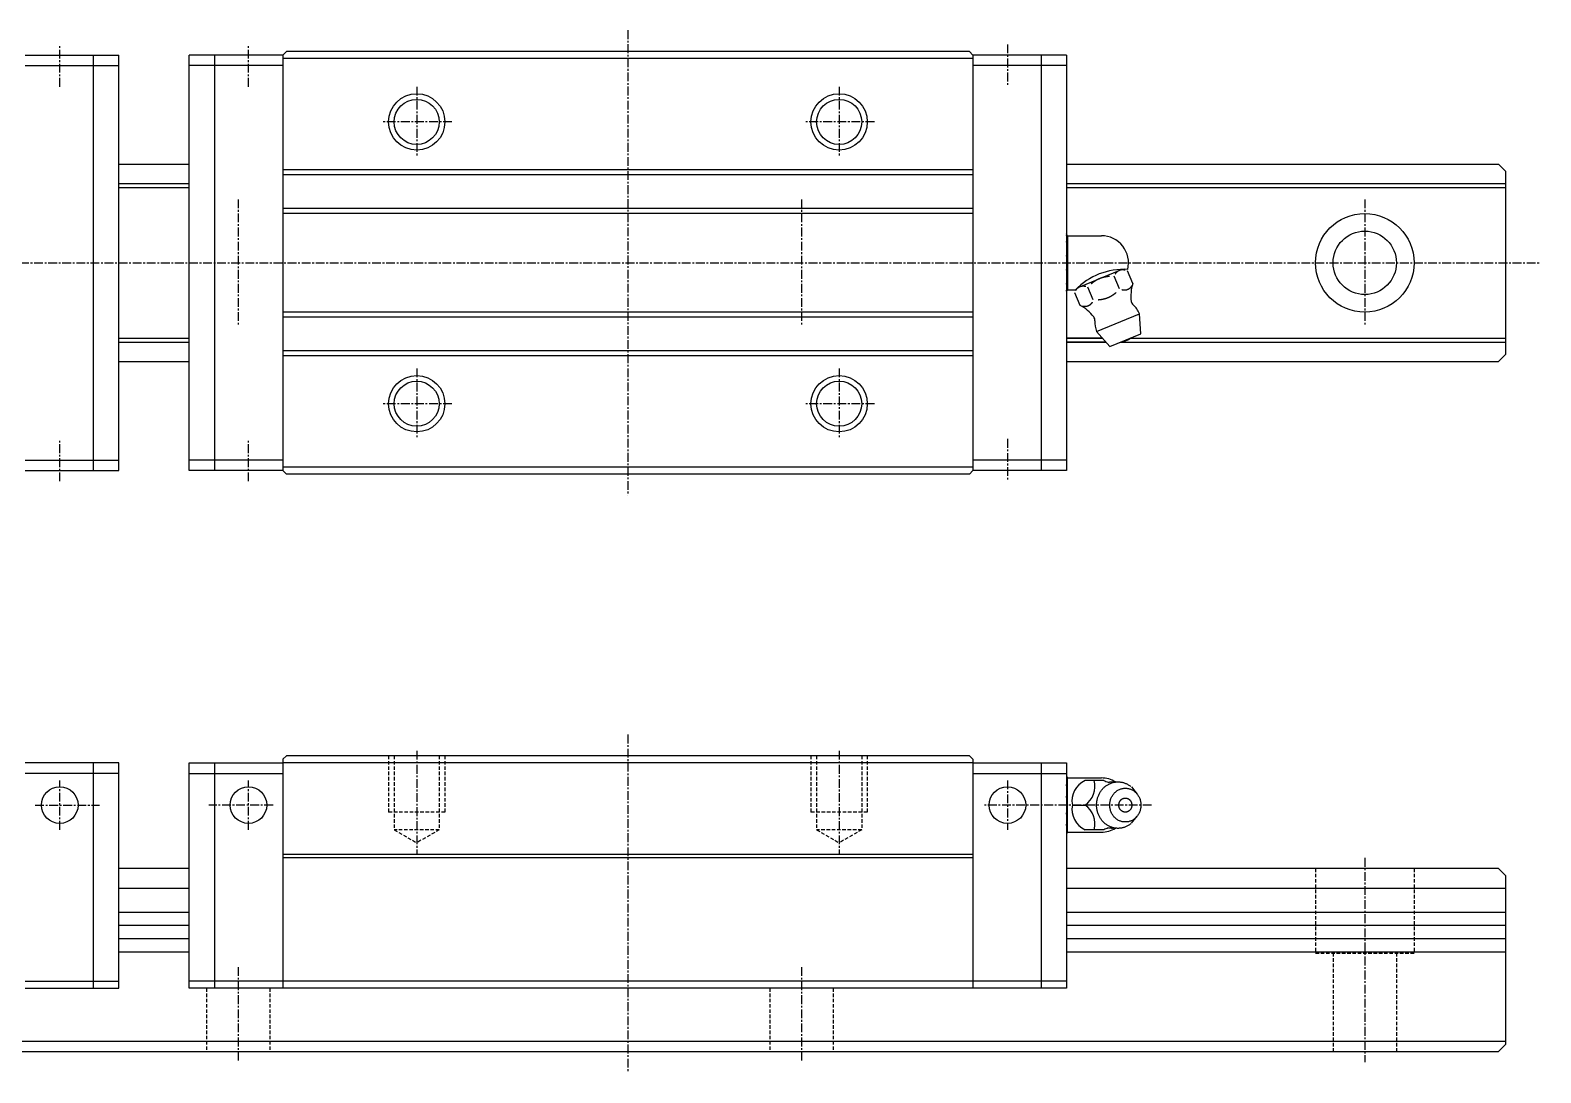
# Model space of a CAD drawing. Extents: x 10 to 487, y 10 to 195.
# Drawn here: x 272.4 to 487, y 47 to 195 of the extents above; entities that cross this region are included whole.
import ezdxf

# ---------------------------------------------------------------- set-up
doc = ezdxf.new("R2010")
doc.units = 0
doc.linetypes.add('CENTER', pattern=[2, 1.25, -0.25, 0.25, -0.25])
doc.linetypes.add('DASHED', pattern=[0.75, 0.5, -0.25])
doc.layers.get('0').update_dxf_attribs({"linetype": 'CONTINUOUS'})
doc.layers.add('CENTER', color=1, linetype='CENTER')

msp = doc.modelspace()

# ---------------------------------------------------------------- linework, layer by layer
at = {"color": 7, "linetype": 'CONTINUOUS'}
for p, q in [((271.74135, 191.48096), (281.44136, 191.48096)), ((281.44136, 191.48096), (285.04137, 191.48096)), ((281.44136, 132.48101), (281.44136, 191.48093)), ((285.04137, 132.48096), (285.04137, 191.48096)), ((295.04137, 132.48096), (295.04137, 191.48096)), ((298.64138, 191.48096), (295.04137, 191.48096)), ((308.34139, 191.48096), (298.64138, 191.48096)), ((298.64138, 132.48101), (298.64138, 191.48093)), ((308.84139, 191.98093), (308.34139, 191.48093)), ((308.34139, 191.48093), (308.34139, 132.48101)), ((406.34139, 190.98093), (308.34139, 190.98093)), ((405.84138, 191.98093), (308.84139, 191.98093)), ((406.34147, 191.48086), (405.84138, 191.98093)), ((416.0414, 191.48096), (406.34139, 191.48096)), ((406.34139, 191.48093), (406.34139, 132.4809)), ((419.64141, 191.48096), (416.0414, 191.48096)), ((416.0414, 191.48093), (416.0414, 132.48101)), ((419.64141, 191.48096), (419.64141, 132.48096)), ((271.74135, 189.98096), (281.44136, 189.98096)), ((281.44136, 189.98096), (285.04137, 189.98096)), ((298.64138, 189.98096), (295.04137, 189.98096)), ((308.34139, 189.98096), (298.64138, 189.98096)), ((416.0414, 189.98096), (406.34139, 189.98096)), ((419.64141, 189.98096), (416.0414, 189.98096)), ((285.04137, 175.98096), (295.04137, 175.98096)), ((419.64141, 175.98096), (480.99991, 175.98096)), ((481.99996, 174.98092), (480.99991, 175.98096)), ((406.34139, 175.18094), (308.34139, 175.18094)), ((406.34139, 174.48095), (308.34139, 174.48095)), ((482, 174.98096), (482, 148.98096)), ((285.04137, 173.24221), (295.04137, 173.24221)), ((285.04137, 172.69221), (295.04137, 172.69221)), ((419.64141, 173.24221), (482, 173.24221)), ((419.64141, 172.69221), (482, 172.69221)), ((406.34139, 169.68094), (308.34139, 169.68094)), ((406.34139, 168.98095), (308.34139, 168.98095)), ((419.79817, 165.83096), (419.64141, 166.10247)), ((419.79817, 165.83096), (419.79817, 158.13095)), ((419.79819, 165.83096), (424.5893, 165.83096)), ((421.27099, 158.49997), (427.4375, 161.05422)), ((427.17107, 158.26826), (426.42718, 160.06416)), ((429.04192, 159.0432), (428.29804, 160.83909)), ((419.64141, 157.85944), (419.79817, 158.13095)), ((419.79819, 158.13096), (420.89443, 158.13096)), ((421.5585, 155.94346), (420.81462, 157.73935)), ((423.42936, 156.7184), (422.68548, 158.51429)), ((406.34139, 154.98098), (308.34139, 154.98098)), ((423.9077, 152.23186), (430.0053, 154.75757)), ((430.20705, 151.91868), (430.00529, 154.75757)), ((406.34139, 154.28097), (308.34139, 154.28097)), ((285.04137, 151.26972), (295.04137, 151.26972)), ((285.04137, 150.71972), (295.04137, 150.71972)), ((424.74216, 151.26972), (419.64141, 151.26972)), ((419.64141, 151.26972), (424.74215, 151.26972)), ((425.21917, 150.71972), (419.64141, 150.71972)), ((419.64141, 150.71972), (425.21916, 150.71972)), ((423.90769, 152.23186), (425.77243, 150.0818)), ((425.77243, 150.0818), (430.20705, 151.91868)), ((427.3125, 150.71972), (482, 150.71972)), ((428.64032, 151.26972), (482, 151.26972)), ((406.34139, 149.48098), (308.34139, 149.48098)), ((406.34139, 148.78097), (308.34139, 148.78097)), ((481.99992, 148.98093), (480.99994, 147.98096)), ((285.04137, 147.98096), (295.04137, 147.98096)), ((419.64141, 147.98096), (480.99994, 147.98096)), ((271.74135, 133.98096), (281.44136, 133.98096)), ((281.44136, 133.98096), (285.04137, 133.98096)), ((298.64138, 133.98096), (295.04137, 133.98096)), ((308.34139, 133.98096), (298.64138, 133.98096)), ((416.0414, 133.98096), (406.34139, 133.98096)), ((419.64141, 133.98096), (416.0414, 133.98096)), ((271.74135, 132.48096), (281.44136, 132.48096)), ((281.44136, 132.48096), (285.04137, 132.48096)), ((298.64138, 132.48096), (295.04137, 132.48096)), ((308.34139, 132.48096), (298.64138, 132.48096)), ((406.34139, 132.98099), (308.34139, 132.98099)), ((308.34147, 132.48099), (308.84147, 131.98101)), ((405.8415, 131.98101), (308.84147, 131.98101)), ((406.34139, 132.4809), (405.8415, 131.98101)), ((416.0414, 132.48096), (406.34139, 132.48096)), ((419.64141, 132.48096), (416.0414, 132.48096)), ((281.44136, 91), (271.74135, 91)), ((281.44136, 59), (281.44136, 91)), ((285.04137, 91), (281.44136, 91)), ((285.04137, 59), (285.04137, 91)), ((295.04137, 59), (295.04137, 91)), ((295.04137, 91), (298.64138, 91)), ((298.64138, 59), (298.64138, 91)), ((298.64138, 91), (308.34139, 91)), ((308.34139, 91.5), (308.34139, 59)), ((406.34139, 91), (308.34139, 91)), ((308.84149, 92), (308.34148, 91.49998)), ((405.84139, 92), (308.84147, 92)), ((405.84152, 91.99997), (406.34152, 91.49996)), ((406.34139, 91.49997), (406.34139, 59)), ((406.34139, 91), (416.0414, 91)), ((416.0414, 91), (416.0414, 59)), ((416.0414, 91), (419.64141, 91)), ((419.64141, 91), (419.64141, 59)), ((281.44136, 89.5), (271.74135, 89.5)), ((285.04137, 89.5), (281.44136, 89.5)), ((295.04137, 89.5), (298.64138, 89.5)), ((298.64138, 89.5), (308.34139, 89.5)), ((406.34139, 89.5), (416.0414, 89.5)), ((416.0414, 89.5), (419.64141, 89.5)), ((419.64141, 89), (419.71158, 89)), ((419.79819, 88.84999), (419.71158, 88.99999)), ((419.79819, 81.15), (419.79819, 88.84999)), ((419.79819, 88.84998), (424.5935, 88.84998)), ((424.94249, 88.5074), (422.25804, 88.5074)), ((428.85974, 87.57801), (429.66538, 86.57178)), ((420.47003, 85), (422.26588, 85)), ((428.85974, 82.42198), (429.66538, 83.42822)), ((419.64141, 81), (419.71158, 81)), ((419.71158, 81), (419.79819, 81.15)), ((419.79819, 81.14998), (424.5893, 81.14998)), ((424.94249, 81.4926), (422.25804, 81.4926)), ((406.34139, 78), (308.34139, 78)), ((406.34139, 77.5), (308.34139, 77.5)), ((295.04137, 76), (285.04137, 76)), ((480.99996, 76), (419.64141, 76)), ((481.99995, 75.00003), (480.99996, 76)), ((285.04137, 73.18714), (295.04137, 73.18714)), ((419.64141, 73.18714), (482, 73.18714)), ((482, 75), (482, 51)), ((285.04137, 69.81284), (295.04137, 69.81284)), ((419.64141, 69.81284), (482, 69.81284)), ((285.04137, 67.95), (295.04137, 67.95)), ((419.64141, 67.95), (482, 67.95)), ((285.04137, 66.04999), (295.04137, 66.04999)), ((419.64141, 66.04999), (482, 66.04999)), ((285.04137, 64.18715), (295.04137, 64.18715)), ((419.64141, 64.18715), (482, 64.18715)), ((271.74135, 60), (281.44136, 60)), ((271.74135, 59), (281.44136, 59)), ((281.44136, 60), (285.04137, 60)), ((281.44136, 59), (285.04137, 59)), ((298.64138, 60), (295.04137, 60)), ((298.64138, 59), (295.04137, 59)), ((308.34139, 60), (298.64138, 60)), ((308.34139, 59), (298.64138, 59)), ((406.34139, 60), (308.34139, 60)), ((406.34139, 59), (308.34139, 59)), ((416.0414, 60), (406.34139, 60)), ((416.0414, 59), (406.34139, 59)), ((419.64141, 60), (416.0414, 60)), ((419.64141, 59), (416.0414, 59)), ((122, 51.50002), (482, 51.50002)), ((123, 50), (480.99993, 50)), ((481.99997, 51.00004), (480.99993, 50))]:
    msp.add_line(p, q, dxfattribs=at)
at = {"color": 3, "linetype": 'DASHED'}
for p, q in [((323.34139, 92), (323.34139, 84)), ((324.14139, 92), (324.14139, 81.5)), ((330.5414, 92), (330.5414, 81.5)), ((331.34139, 92), (331.34139, 84)), ((383.34139, 92), (383.34139, 84)), ((384.14138, 92), (384.14138, 81.5)), ((390.54139, 92), (390.54139, 81.5)), ((391.34139, 92), (391.34139, 84)), ((331.34139, 84), (323.34139, 84)), ((391.34139, 84), (383.34139, 84)), ((330.5414, 81.5), (324.14139, 81.5)), ((324.14159, 81.50006), (327.34158, 79.65254)), ((330.54165, 81.49995), (327.34164, 79.65243)), ((390.54139, 81.5), (384.14138, 81.5)), ((384.14155, 81.5), (387.34156, 79.65248)), ((390.54154, 81.50004), (387.34155, 79.65251)), ((455, 76), (455, 64)), ((469, 76), (469, 64)), ((455, 64), (469, 64)), ((457.5, 64), (457.5, 50)), ((466.5, 64), (466.5, 50)), ((297.5, 59), (297.5, 50)), ((306.5, 59), (306.5, 50)), ((377.5, 59), (377.5, 50)), ((386.5, 59), (386.5, 50))]:
    msp.add_line(p, q, dxfattribs=at)
at = {"color": 7, "linetype": 'CONTINUOUS'}
for points in [[(426.56574, 160.387, 0), (426.57174, 160.399, 0), (426.57874, 160.411, 0), (426.58574, 160.423, 0), (426.59374, 160.435, 0), (426.60074, 160.447, 0), (426.60774, 160.458, 0), (426.61474, 160.47, 0), (426.62274, 160.481, 0), (426.62974, 160.493, 0), (426.63774, 160.504, 0), (426.64574, 160.515, 0), (426.65274, 160.526, 0), (426.66074, 160.537, 0), (426.66874, 160.548, 0), (426.67674, 160.558, 0), (426.68474, 160.569, 0), (426.69374, 160.579, 0), (426.70174, 160.59, 0), (426.70974, 160.6, 0), (426.71874, 160.61, 0), (426.72674, 160.62, 0), (426.73574, 160.63, 0), (426.74374, 160.64, 0), (426.75274, 160.65, 0), (426.76174, 160.659, 0), (426.77074, 160.669, 0), (426.77974, 160.678, 0), (426.78874, 160.687, 0), (426.79774, 160.696, 0), (426.80674, 160.706, 0), (426.81674, 160.714, 0), (426.82574, 160.723, 0), (426.83474, 160.732, 0), (426.84474, 160.74, 0), (426.85374, 160.749, 0), (426.86374, 160.757, 0), (426.87374, 160.765, 0), (426.88374, 160.773, 0), (426.89274, 160.781, 0), (426.90274, 160.789, 0), (426.91274, 160.797, 0), (426.92274, 160.804, 0), (426.93374, 160.812, 0), (426.94374, 160.819, 0), (426.95374, 160.826, 0), (426.96374, 160.833, 0), (426.97474, 160.84, 0), (426.98474, 160.847, 0), (426.99574, 160.854, 0), (427.00574, 160.861, 0), (427.01674, 160.867, 0), (427.02774, 160.873, 0), (427.03774, 160.88, 0), (427.04874, 160.886, 0), (427.05974, 160.892, 0), (427.07074, 160.897, 0), (427.08174, 160.903, 0), (427.09274, 160.909, 0), (427.10374, 160.914, 0), (427.11474, 160.92, 0), (427.12674, 160.925, 0), (427.13774, 160.93, 0), (427.14874, 160.935, 0), (427.16074, 160.939, 0), (427.17174, 160.944, 0), (427.18374, 160.949, 0), (427.19474, 160.953, 0), (427.20674, 160.957, 0), (427.21874, 160.962, 0), (427.22974, 160.966, 0), (427.24174, 160.969, 0), (427.25374, 160.973, 0), (427.26574, 160.977, 0), (427.27774, 160.98, 0), (427.28974, 160.984, 0), (427.30174, 160.987, 0), (427.31374, 160.99, 0), (427.32574, 160.993, 0), (427.33774, 160.996, 0), (427.34974, 160.998, 0), (427.36174, 161.001, 0), (427.37474, 161.003, 0), (427.38674, 161.006, 0), (427.39874, 161.008, 0), (427.41174, 161.01, 0), (427.42374, 161.012, 0), (427.43674, 161.014, 0), (427.44874, 161.015, 0), (427.46174, 161.017, 0), (427.47374, 161.018, 0), (427.48674, 161.019, 0), (427.49974, 161.02, 0), (427.51174, 161.021, 0), (427.52474, 161.022, 0), (427.53774, 161.023, 0), (427.55074, 161.023, 0), (427.56274, 161.024, 0), (427.57574, 161.024, 0), (427.58874, 161.024, 0), (427.60174, 161.024, 0), (427.61474, 161.024, 0), (427.62774, 161.024, 0), (427.64074, 161.023, 0), (427.65374, 161.023, 0), (427.66674, 161.022, 0), (427.67974, 161.021, 0), (427.69274, 161.02, 0), (427.70574, 161.019, 0), (427.71874, 161.018, 0), (427.73274, 161.017, 0), (427.74574, 161.015, 0), (427.75874, 161.014, 0), (427.77174, 161.012, 0), (427.78474, 161.01, 0), (427.79874, 161.008, 0), (427.81174, 161.006, 0), (427.82474, 161.004, 0), (427.83874, 161.001, 0), (427.85174, 160.999, 0), (427.86474, 160.996, 0), (427.87874, 160.993, 0), (427.89174, 160.99, 0), (427.90474, 160.987, 0), (427.91874, 160.984, 0), (427.93174, 160.981, 0), (427.94474, 160.977, 0), (427.95874, 160.973, 0), (427.97174, 160.97, 0)], [(423.15974, 159.015, 0), (423.17674, 159.031, 0), (423.19374, 159.046, 0), (423.21074, 159.061, 0), (423.22774, 159.076, 0), (423.24474, 159.091, 0), (423.26174, 159.105, 0), (423.27974, 159.12, 0), (423.29674, 159.134, 0), (423.31374, 159.149, 0), (423.33174, 159.163, 0), (423.34874, 159.177, 0), (423.36674, 159.191, 0), (423.38374, 159.205, 0), (423.40174, 159.219, 0), (423.41974, 159.233, 0), (423.43674, 159.247, 0), (423.45474, 159.26, 0), (423.47274, 159.274, 0), (423.49074, 159.287, 0), (423.50874, 159.3, 0), (423.52674, 159.314, 0), (423.54474, 159.327, 0), (423.56274, 159.34, 0), (423.58174, 159.352, 0), (423.59974, 159.365, 0), (423.61774, 159.378, 0), (423.63674, 159.39, 0), (423.65474, 159.403, 0), (423.67374, 159.415, 0), (423.69174, 159.427, 0), (423.71074, 159.439, 0), (423.72874, 159.451, 0), (423.74774, 159.463, 0), (423.76674, 159.475, 0), (423.78574, 159.487, 0), (423.80474, 159.498, 0), (423.82374, 159.509, 0), (423.84274, 159.521, 0), (423.86174, 159.532, 0), (423.88074, 159.543, 0), (423.89974, 159.554, 0), (423.91874, 159.565, 0), (423.93774, 159.576, 0), (423.95774, 159.587, 0), (423.97674, 159.597, 0), (423.99574, 159.608, 0), (424.01574, 159.618, 0), (424.03474, 159.628, 0), (424.05474, 159.638, 0), (424.07474, 159.648, 0), (424.09374, 159.658, 0), (424.11374, 159.668, 0), (424.13374, 159.678, 0), (424.15374, 159.687, 0), (424.17374, 159.697, 0), (424.19274, 159.706, 0), (424.21274, 159.715, 0), (424.23274, 159.725, 0), (424.25274, 159.734, 0), (424.27374, 159.743, 0), (424.29374, 159.751, 0), (424.31374, 159.76, 0), (424.33374, 159.769, 0), (424.35474, 159.777, 0), (424.37474, 159.785, 0), (424.39474, 159.794, 0), (424.41574, 159.802, 0), (424.43574, 159.81, 0), (424.45674, 159.818, 0), (424.47674, 159.826, 0), (424.49774, 159.833, 0), (424.51874, 159.841, 0), (424.53874, 159.848, 0), (424.55974, 159.856, 0), (424.58074, 159.863, 0), (424.60174, 159.87, 0), (424.62174, 159.877, 0), (424.64274, 159.884, 0), (424.66374, 159.891, 0), (424.68474, 159.897, 0), (424.70574, 159.904, 0), (424.72774, 159.91, 0), (424.74874, 159.917, 0), (424.76974, 159.923, 0), (424.79074, 159.929, 0), (424.81174, 159.935, 0), (424.83374, 159.941, 0), (424.85474, 159.947, 0), (424.87574, 159.952, 0), (424.89774, 159.958, 0), (424.91874, 159.963, 0), (424.94074, 159.969, 0), (424.96174, 159.974, 0), (424.98374, 159.979, 0), (425.00474, 159.984, 0), (425.02674, 159.989, 0), (425.04874, 159.993, 0), (425.06974, 159.998, 0), (425.09174, 160.003, 0), (425.11374, 160.007, 0), (425.13574, 160.011, 0), (425.15774, 160.015, 0), (425.17874, 160.019, 0), (425.20074, 160.023, 0), (425.22274, 160.027, 0), (425.24474, 160.031, 0), (425.26674, 160.034, 0), (425.28874, 160.038, 0), (425.31174, 160.041, 0), (425.33374, 160.045, 0), (425.35574, 160.048, 0), (425.37774, 160.051, 0), (425.39974, 160.054, 0), (425.42274, 160.056, 0), (425.44474, 160.059, 0), (425.46674, 160.062, 0), (425.48974, 160.064, 0), (425.51174, 160.066, 0), (425.53374, 160.068, 0), (425.55674, 160.071, 0), (425.57874, 160.073, 0), (425.60174, 160.074, 0), (425.62374, 160.076, 0), (425.64674, 160.078, 0), (425.66974, 160.079, 0), (425.69174, 160.081, 0), (425.71474, 160.082, 0), (425.73774, 160.083, 0)], [(420.95274, 158.062, 0), (420.95974, 158.074, 0), (420.96674, 158.086, 0), (420.97374, 158.098, 0), (420.98074, 158.11, 0), (420.98774, 158.122, 0), (420.99474, 158.134, 0), (421.00274, 158.145, 0), (421.00974, 158.157, 0), (421.01774, 158.168, 0), (421.02474, 158.179, 0), (421.03274, 158.19, 0), (421.04074, 158.201, 0), (421.04874, 158.212, 0), (421.05674, 158.223, 0), (421.06474, 158.234, 0), (421.07274, 158.244, 0), (421.08074, 158.255, 0), (421.08874, 158.265, 0), (421.09774, 158.275, 0), (421.10574, 158.285, 0), (421.11474, 158.295, 0), (421.12274, 158.305, 0), (421.13174, 158.315, 0), (421.14074, 158.325, 0), (421.14874, 158.334, 0), (421.15774, 158.344, 0), (421.16674, 158.353, 0), (421.17574, 158.363, 0), (421.18574, 158.372, 0), (421.19474, 158.381, 0), (421.20374, 158.39, 0), (421.21274, 158.398, 0), (421.22274, 158.407, 0), (421.23174, 158.416, 0), (421.24174, 158.424, 0), (421.25174, 158.432, 0), (421.26074, 158.44, 0), (421.27074, 158.449, 0), (421.28074, 158.456, 0), (421.29074, 158.464, 0), (421.30074, 158.472, 0), (421.31074, 158.48, 0), (421.32074, 158.487, 0), (421.33074, 158.494, 0), (421.34074, 158.502, 0), (421.35174, 158.509, 0), (421.36174, 158.516, 0), (421.37274, 158.522, 0), (421.38274, 158.529, 0), (421.39374, 158.536, 0), (421.40374, 158.542, 0), (421.41474, 158.549, 0), (421.42574, 158.555, 0), (421.43674, 158.561, 0), (421.44774, 158.567, 0), (421.45874, 158.573, 0), (421.46974, 158.578, 0), (421.48074, 158.584, 0), (421.49174, 158.589, 0), (421.50274, 158.595, 0), (421.51374, 158.6, 0), (421.52474, 158.605, 0), (421.53674, 158.61, 0), (421.54774, 158.615, 0), (421.55974, 158.619, 0), (421.57074, 158.624, 0), (421.58274, 158.628, 0), (421.59374, 158.633, 0), (421.60574, 158.637, 0), (421.61774, 158.641, 0), (421.62974, 158.645, 0), (421.64074, 158.648, 0), (421.65274, 158.652, 0), (421.66474, 158.656, 0), (421.67674, 158.659, 0), (421.68874, 158.662, 0), (421.70074, 158.665, 0), (421.71274, 158.668, 0), (421.72474, 158.671, 0), (421.73774, 158.674, 0), (421.74974, 158.676, 0), (421.76174, 158.679, 0), (421.77374, 158.681, 0), (421.78674, 158.683, 0), (421.79874, 158.685, 0), (421.81174, 158.687, 0), (421.82374, 158.689, 0), (421.83674, 158.69, 0), (421.84874, 158.692, 0), (421.86174, 158.693, 0), (421.87374, 158.694, 0), (421.88674, 158.696, 0), (421.89974, 158.696, 0), (421.91174, 158.697, 0), (421.92474, 158.698, 0), (421.93774, 158.698, 0), (421.95074, 158.699, 0), (421.96374, 158.699, 0), (421.97674, 158.699, 0), (421.98874, 158.699, 0), (422.00174, 158.699, 0), (422.01474, 158.699, 0), (422.02774, 158.699, 0), (422.04074, 158.698, 0), (422.05374, 158.697, 0), (422.06674, 158.697, 0), (422.08074, 158.696, 0), (422.09374, 158.695, 0), (422.10674, 158.693, 0), (422.11974, 158.692, 0), (422.13274, 158.69, 0), (422.14574, 158.689, 0), (422.15974, 158.687, 0), (422.17274, 158.685, 0), (422.18574, 158.683, 0), (422.19874, 158.681, 0), (422.21274, 158.679, 0), (422.22574, 158.676, 0), (422.23874, 158.674, 0), (422.25274, 158.671, 0), (422.26574, 158.668, 0), (422.27874, 158.665, 0), (422.29274, 158.662, 0), (422.30574, 158.659, 0), (422.31874, 158.656, 0), (422.33274, 158.652, 0), (422.34574, 158.649, 0), (422.35974, 158.645, 0)], [(426.69674, 157.767, 0), (426.67974, 157.752, 0), (426.66274, 157.737, 0), (426.64574, 157.722, 0), (426.62874, 157.707, 0), (426.61174, 157.692, 0), (426.59474, 157.677, 0), (426.57774, 157.663, 0), (426.55974, 157.648, 0), (426.54274, 157.634, 0), (426.52474, 157.619, 0), (426.50774, 157.605, 0), (426.48974, 157.591, 0), (426.47274, 157.577, 0), (426.45474, 157.563, 0), (426.43774, 157.549, 0), (426.41974, 157.536, 0), (426.40174, 157.522, 0), (426.38374, 157.509, 0), (426.36574, 157.495, 0), (426.34774, 157.482, 0), (426.32974, 157.469, 0), (426.31174, 157.456, 0), (426.29374, 157.443, 0), (426.27574, 157.43, 0), (426.25674, 157.417, 0), (426.23874, 157.405, 0), (426.22074, 157.392, 0), (426.20174, 157.38, 0), (426.18374, 157.368, 0), (426.16474, 157.355, 0), (426.14574, 157.343, 0), (426.12774, 157.331, 0), (426.10874, 157.319, 0), (426.08974, 157.308, 0), (426.07074, 157.296, 0), (426.05174, 157.284, 0), (426.03274, 157.273, 0), (426.01374, 157.262, 0), (425.99474, 157.25, 0), (425.97574, 157.239, 0), (425.95674, 157.228, 0), (425.93774, 157.217, 0), (425.91874, 157.207, 0), (425.89874, 157.196, 0), (425.87974, 157.185, 0), (425.86074, 157.175, 0), (425.84074, 157.165, 0), (425.82174, 157.154, 0), (425.80174, 157.144, 0), (425.78174, 157.134, 0), (425.76274, 157.124, 0), (425.74274, 157.114, 0), (425.72274, 157.105, 0), (425.70274, 157.095, 0), (425.68374, 157.086, 0), (425.66374, 157.076, 0), (425.64374, 157.067, 0), (425.62374, 157.058, 0), (425.60374, 157.049, 0), (425.58274, 157.04, 0), (425.56274, 157.031, 0), (425.54274, 157.023, 0), (425.52274, 157.014, 0), (425.50274, 157.005, 0), (425.48174, 156.997, 0), (425.46174, 156.989, 0), (425.44074, 156.981, 0), (425.42074, 156.973, 0), (425.39974, 156.965, 0), (425.37974, 156.957, 0), (425.35874, 156.949, 0), (425.33874, 156.942, 0), (425.31774, 156.934, 0), (425.29674, 156.927, 0), (425.27574, 156.92, 0), (425.25474, 156.913, 0), (425.23474, 156.906, 0), (425.21374, 156.899, 0), (425.19274, 156.892, 0), (425.17174, 156.885, 0), (425.15074, 156.879, 0), (425.12974, 156.872, 0), (425.10774, 156.866, 0), (425.08674, 156.86, 0), (425.06574, 156.853, 0), (425.04474, 156.848, 0), (425.02274, 156.842, 0), (425.00174, 156.836, 0), (424.98074, 156.83, 0), (424.95874, 156.825, 0), (424.93774, 156.819, 0), (424.91574, 156.814, 0), (424.89474, 156.809, 0), (424.87274, 156.804, 0), (424.85174, 156.799, 0), (424.82974, 156.794, 0), (424.80774, 156.789, 0), (424.78674, 156.785, 0), (424.76474, 156.78, 0), (424.74274, 156.776, 0), (424.72074, 156.771, 0), (424.69874, 156.767, 0), (424.67774, 156.763, 0), (424.65574, 156.759, 0), (424.63374, 156.755, 0), (424.61174, 156.752, 0), (424.58974, 156.748, 0), (424.56774, 156.745, 0), (424.54474, 156.741, 0), (424.52274, 156.738, 0), (424.50074, 156.735, 0), (424.47874, 156.732, 0), (424.45674, 156.729, 0), (424.43374, 156.726, 0), (424.41174, 156.724, 0), (424.38974, 156.721, 0), (424.36674, 156.719, 0), (424.34474, 156.716, 0), (424.32274, 156.714, 0), (424.29974, 156.712, 0), (424.27774, 156.71, 0), (424.25474, 156.708, 0), (424.23274, 156.706, 0), (424.20974, 156.705, 0), (424.18674, 156.703, 0), (424.16474, 156.702, 0), (424.14174, 156.701, 0), (424.11974, 156.699, 0)], [(428.90374, 158.72, 0), (428.89674, 158.708, 0), (428.88974, 158.696, 0), (428.88274, 158.684, 0), (428.87574, 158.672, 0), (428.86874, 158.661, 0), (428.86174, 158.649, 0), (428.85374, 158.637, 0), (428.84674, 158.626, 0), (428.83874, 158.615, 0), (428.83174, 158.603, 0), (428.82374, 158.592, 0), (428.81574, 158.581, 0), (428.80774, 158.57, 0), (428.79974, 158.56, 0), (428.79174, 158.549, 0), (428.78374, 158.538, 0), (428.77574, 158.528, 0), (428.76774, 158.518, 0), (428.75874, 158.507, 0), (428.75074, 158.497, 0), (428.74174, 158.487, 0), (428.73374, 158.477, 0), (428.72474, 158.467, 0), (428.71574, 158.458, 0), (428.70774, 158.448, 0), (428.69874, 158.439, 0), (428.68974, 158.429, 0), (428.68074, 158.42, 0), (428.67174, 158.411, 0), (428.66174, 158.402, 0), (428.65274, 158.393, 0), (428.64374, 158.384, 0), (428.63374, 158.376, 0), (428.62474, 158.367, 0), (428.61474, 158.359, 0), (428.60574, 158.35, 0), (428.59574, 158.342, 0), (428.58574, 158.334, 0), (428.57574, 158.326, 0), (428.56574, 158.318, 0), (428.55574, 158.311, 0), (428.54574, 158.303, 0), (428.53574, 158.296, 0), (428.52574, 158.288, 0), (428.51574, 158.281, 0), (428.50474, 158.274, 0), (428.49474, 158.267, 0), (428.48374, 158.26, 0), (428.47374, 158.253, 0), (428.46274, 158.247, 0), (428.45274, 158.24, 0), (428.44174, 158.234, 0), (428.43074, 158.228, 0), (428.41974, 158.222, 0), (428.40874, 158.216, 0), (428.39874, 158.21, 0), (428.38774, 158.204, 0), (428.37574, 158.199, 0), (428.36474, 158.193, 0), (428.35374, 158.188, 0), (428.34274, 158.183, 0), (428.33174, 158.178, 0), (428.31974, 158.173, 0), (428.30874, 158.168, 0), (428.29674, 158.163, 0), (428.28574, 158.159, 0), (428.27374, 158.154, 0), (428.26274, 158.15, 0), (428.25074, 158.146, 0), (428.23874, 158.142, 0), (428.22774, 158.138, 0), (428.21574, 158.134, 0), (428.20374, 158.131, 0), (428.19174, 158.127, 0), (428.17974, 158.124, 0), (428.16774, 158.12, 0), (428.15574, 158.117, 0), (428.14374, 158.114, 0), (428.13174, 158.112, 0), (428.11874, 158.109, 0), (428.10674, 158.106, 0), (428.09474, 158.104, 0), (428.08274, 158.102, 0), (428.06974, 158.099, 0), (428.05774, 158.097, 0), (428.04474, 158.096, 0), (428.03274, 158.094, 0), (428.01974, 158.092, 0), (428.00774, 158.091, 0), (427.99474, 158.089, 0), (427.98274, 158.088, 0), (427.96974, 158.087, 0), (427.95674, 158.086, 0), (427.94474, 158.085, 0), (427.93174, 158.085, 0), (427.91874, 158.084, 0), (427.90574, 158.084, 0), (427.89274, 158.083, 0), (427.88074, 158.083, 0), (427.86774, 158.083, 0), (427.85474, 158.083, 0), (427.84174, 158.084, 0), (427.82874, 158.084, 0), (427.81574, 158.085, 0), (427.80274, 158.085, 0), (427.78974, 158.086, 0), (427.77674, 158.087, 0), (427.76274, 158.088, 0), (427.74974, 158.089, 0), (427.73674, 158.091, 0), (427.72374, 158.092, 0), (427.71074, 158.094, 0), (427.69674, 158.095, 0), (427.68374, 158.097, 0), (427.67074, 158.099, 0), (427.65774, 158.101, 0), (427.64374, 158.104, 0), (427.63074, 158.106, 0), (427.61774, 158.109, 0), (427.60374, 158.111, 0), (427.59074, 158.114, 0), (427.57774, 158.117, 0), (427.56374, 158.12, 0), (427.55074, 158.123, 0), (427.53774, 158.127, 0), (427.52374, 158.13, 0), (427.51074, 158.134, 0), (427.49674, 158.138, 0)], [(423.29074, 156.396, 0), (423.28474, 156.383, 0), (423.27774, 156.371, 0), (423.27074, 156.359, 0), (423.26374, 156.348, 0), (423.25574, 156.336, 0), (423.24874, 156.324, 0), (423.24174, 156.313, 0), (423.23374, 156.301, 0), (423.22674, 156.29, 0), (423.21874, 156.279, 0), (423.21074, 156.268, 0), (423.20374, 156.257, 0), (423.19574, 156.246, 0), (423.18774, 156.235, 0), (423.17974, 156.224, 0), (423.17174, 156.214, 0), (423.16274, 156.203, 0), (423.15474, 156.193, 0), (423.14674, 156.182, 0), (423.13774, 156.172, 0), (423.12974, 156.162, 0), (423.12074, 156.152, 0), (423.11274, 156.143, 0), (423.10374, 156.133, 0), (423.09474, 156.123, 0), (423.08574, 156.114, 0), (423.07674, 156.104, 0), (423.06774, 156.095, 0), (423.05874, 156.086, 0), (423.04974, 156.077, 0), (423.03974, 156.068, 0), (423.03074, 156.059, 0), (423.02174, 156.051, 0), (423.01174, 156.042, 0), (423.00274, 156.034, 0), (422.99274, 156.025, 0), (422.98274, 156.017, 0), (422.97274, 156.009, 0), (422.96374, 156.001, 0), (422.95374, 155.993, 0), (422.94374, 155.986, 0), (422.93374, 155.978, 0), (422.92374, 155.971, 0), (422.91274, 155.963, 0), (422.90274, 155.956, 0), (422.89274, 155.949, 0), (422.88174, 155.942, 0), (422.87174, 155.935, 0), (422.86074, 155.929, 0), (422.85074, 155.922, 0), (422.83974, 155.916, 0), (422.82874, 155.909, 0), (422.81874, 155.903, 0), (422.80774, 155.897, 0), (422.79674, 155.891, 0), (422.78574, 155.885, 0), (422.77474, 155.879, 0), (422.76374, 155.874, 0), (422.75274, 155.868, 0), (422.74174, 155.863, 0), (422.72974, 155.858, 0), (422.71874, 155.853, 0), (422.70774, 155.848, 0), (422.69574, 155.843, 0), (422.68474, 155.838, 0), (422.67274, 155.834, 0), (422.66174, 155.829, 0), (422.64974, 155.825, 0), (422.63774, 155.821, 0), (422.62674, 155.817, 0), (422.61474, 155.813, 0), (422.60274, 155.809, 0), (422.59074, 155.806, 0), (422.57874, 155.802, 0), (422.56674, 155.799, 0), (422.55474, 155.796, 0), (422.54274, 155.793, 0), (422.53074, 155.79, 0), (422.51874, 155.787, 0), (422.50674, 155.784, 0), (422.49474, 155.782, 0), (422.48174, 155.779, 0), (422.46974, 155.777, 0), (422.45774, 155.775, 0), (422.44474, 155.773, 0), (422.43274, 155.771, 0), (422.41974, 155.769, 0), (422.40774, 155.767, 0), (422.39474, 155.766, 0), (422.38274, 155.765, 0), (422.36974, 155.763, 0), (422.35774, 155.762, 0), (422.34474, 155.761, 0), (422.33174, 155.76, 0), (422.31874, 155.76, 0), (422.30674, 155.759, 0), (422.29374, 155.759, 0), (422.28074, 155.759, 0), (422.26774, 155.758, 0), (422.25474, 155.758, 0), (422.24174, 155.759, 0), (422.22874, 155.759, 0), (422.21574, 155.759, 0), (422.20274, 155.76, 0), (422.18974, 155.76, 0), (422.17674, 155.761, 0), (422.16374, 155.762, 0), (422.15074, 155.763, 0), (422.13774, 155.764, 0), (422.12474, 155.766, 0), (422.11074, 155.767, 0), (422.09774, 155.769, 0), (422.08474, 155.771, 0), (422.07174, 155.773, 0), (422.05774, 155.775, 0), (422.04474, 155.777, 0), (422.03174, 155.779, 0), (422.01874, 155.781, 0), (422.00474, 155.784, 0), (421.99174, 155.787, 0), (421.97874, 155.789, 0), (421.96474, 155.792, 0), (421.95174, 155.795, 0), (421.93774, 155.799, 0), (421.92474, 155.802, 0), (421.91174, 155.806, 0), (421.89774, 155.809, 0), (421.88474, 155.813, 0)], [(428.76774, 82.34509, 0), (428.68174, 82.27909, 0), (428.59374, 82.21639, 0), (428.50474, 82.15689, 0), (428.41274, 82.10089, 0), (428.31974, 82.04819, 0), (428.22474, 81.99909, 0), (428.12874, 81.95359, 0), (428.03074, 81.91169, 0), (427.93174, 81.87339, 0), (427.83174, 81.83889, 0), (427.73074, 81.80809, 0), (427.62874, 81.78109, 0), (427.52574, 81.75799, 0), (427.42174, 81.73869, 0), (427.31774, 81.72319, 0), (427.21274, 81.71169, 0), (427.10774, 81.70409, 0), (427.00274, 81.70039, 0), (426.89774, 81.70059, 0), (426.79274, 81.70479, 0), (426.68774, 81.71279, 0), (426.58374, 81.72479, 0), (426.47974, 81.74069, 0), (426.37574, 81.76039, 0), (426.27274, 81.78399, 0), (426.17074, 81.81139, 0), (426.06974, 81.84259, 0), (425.96974, 81.87749, 0), (425.87074, 81.91619, 0), (425.77374, 81.95849, 0), (425.67774, 82.00449, 0), (425.58274, 82.05399, 0), (425.48974, 82.10699, 0), (425.39874, 82.16349, 0), (425.30874, 82.22329, 0), (425.22174, 82.28639, 0), (425.13574, 82.35279, 0), (425.05274, 82.42229, 0), (424.97174, 82.49479, 0), (424.89374, 82.57039, 0), (424.81674, 82.64879, 0), (424.74374, 82.72999, 0), (424.67274, 82.81389, 0), (424.60474, 82.90039, 0), (424.53874, 82.98949, 0), (424.47674, 83.08089, 0), (424.41674, 83.17449, 0), (424.35974, 83.27039, 0), (424.30674, 83.36829, 0), (424.25574, 83.46819, 0), (424.20874, 83.56979, 0), (424.16474, 83.67319, 0), (424.12474, 83.77819, 0), (424.08674, 83.88459, 0), (424.05374, 83.99229, 0), (424.02274, 84.10119, 0), (423.99574, 84.21119, 0), (423.97274, 84.32219, 0), (423.95274, 84.43389, 0), (423.93674, 84.54629, 0), (423.92374, 84.65929, 0), (423.91474, 84.77259, 0), (423.90974, 84.88619, 0), (423.90774, 84.99999, 0), (423.90974, 85.11379, 0), (423.91474, 85.22739, 0), (423.92374, 85.34079, 0), (423.93674, 85.45369, 0), (423.95274, 85.56609, 0), (423.97274, 85.67789, 0), (423.99574, 85.78879, 0), (424.02274, 85.89879, 0), (424.05374, 86.00769, 0), (424.08674, 86.11539, 0), (424.12474, 86.22189, 0), (424.16474, 86.32679, 0), (424.20874, 86.43019, 0), (424.25574, 86.53189, 0), (424.30674, 86.63169, 0), (424.35974, 86.72959, 0), (424.41674, 86.82549, 0), (424.47674, 86.91919, 0), (424.53874, 87.01059, 0), (424.60474, 87.09959, 0), (424.67274, 87.18609, 0), (424.74374, 87.26999, 0), (424.81674, 87.35119, 0), (424.89374, 87.42969, 0), (424.97174, 87.50519, 0), (425.05274, 87.57779, 0), (425.13574, 87.64729, 0), (425.22174, 87.71359, 0), (425.30874, 87.77669, 0), (425.39874, 87.83659, 0), (425.48974, 87.89299, 0), (425.58274, 87.94599, 0), (425.67774, 87.99549, 0), (425.77374, 88.04149, 0), (425.87074, 88.08379, 0), (425.96974, 88.12249, 0), (426.06974, 88.15739, 0), (426.17074, 88.18859, 0), (426.27274, 88.21599, 0), (426.37574, 88.23959, 0), (426.47974, 88.25939, 0), (426.58374, 88.27519, 0), (426.68774, 88.28719, 0), (426.79274, 88.29529, 0), (426.89774, 88.29939, 0), (427.00274, 88.29959, 0), (427.10774, 88.29589, 0), (427.21274, 88.28829, 0), (427.31774, 88.27679, 0), (427.42174, 88.26129, 0), (427.52574, 88.24199, 0), (427.62874, 88.21889, 0), (427.73074, 88.19189, 0), (427.83174, 88.16109, 0), (427.93174, 88.12659, 0), (428.03074, 88.08829, 0), (428.12874, 88.04639, 0), (428.22474, 88.00089, 0), (428.31974, 87.95179, 0), (428.41274, 87.89919, 0), (428.50474, 87.84309, 0), (428.59374, 87.78359, 0), (428.68174, 87.72089, 0), (428.76774, 87.65489, 0)], [(425.58274, 88.25269, 0), (425.58974, 88.25399, 0), (425.59674, 88.25529, 0), (425.60374, 88.25659, 0), (425.61074, 88.25779, 0), (425.61774, 88.25899, 0), (425.62474, 88.26019, 0), (425.63174, 88.26139, 0), (425.63874, 88.26259, 0), (425.64574, 88.26379, 0), (425.65274, 88.26489, 0), (425.66074, 88.26599, 0), (425.66774, 88.26709, 0), (425.67474, 88.26819, 0), (425.68174, 88.26929, 0), (425.68874, 88.27029, 0), (425.69574, 88.27129, 0), (425.70274, 88.27229, 0), (425.70974, 88.27329, 0), (425.71674, 88.27429, 0), (425.72374, 88.27529, 0), (425.73074, 88.27619, 0), (425.73874, 88.27709, 0), (425.74574, 88.27799, 0), (425.75274, 88.27889, 0), (425.75974, 88.27979, 0), (425.76674, 88.28059, 0), (425.77374, 88.28139, 0), (425.78074, 88.28229, 0), (425.78774, 88.28299, 0), (425.79474, 88.28379, 0), (425.80274, 88.28459, 0), (425.80974, 88.28529, 0), (425.81674, 88.28599, 0), (425.82374, 88.28669, 0), (425.83074, 88.28739, 0), (425.83774, 88.28809, 0), (425.84474, 88.28869, 0), (425.85174, 88.28939, 0), (425.85974, 88.28999, 0), (425.86674, 88.29059, 0), (425.87374, 88.29109, 0), (425.88074, 88.29169, 0), (425.88774, 88.29219, 0), (425.89474, 88.29279, 0), (425.90174, 88.29329, 0), (425.90974, 88.29379, 0), (425.91674, 88.29419, 0), (425.92374, 88.29469, 0), (425.93074, 88.29509, 0), (425.93774, 88.29549, 0), (425.94474, 88.29589, 0), (425.95174, 88.29629, 0), (425.95974, 88.29659, 0), (425.96674, 88.29699, 0), (425.97374, 88.29729, 0), (425.98074, 88.29759, 0), (425.98774, 88.29789, 0), (425.99474, 88.29819, 0), (426.00174, 88.29839, 0), (426.00974, 88.29859, 0), (426.01674, 88.29889, 0), (426.02374, 88.29909, 0), (426.03074, 88.29919, 0), (426.03774, 88.29939, 0), (426.04474, 88.29949, 0), (426.05174, 88.29969, 0), (426.05974, 88.29979, 0), (426.06674, 88.29979, 0), (426.07374, 88.29989, 0), (426.08074, 88.29999, 0), (426.08774, 88.29999, 0), (426.09474, 88.29999, 0), (426.10274, 88.29999, 0), (426.10974, 88.29999, 0), (426.11674, 88.29989, 0), (426.12374, 88.29989, 0), (426.13074, 88.29979, 0), (426.13774, 88.29969, 0), (426.14474, 88.29959, 0), (426.15274, 88.29949, 0), (426.15974, 88.29929, 0), (426.16674, 88.29909, 0), (426.17374, 88.29899, 0), (426.18074, 88.29879, 0), (426.18774, 88.29849, 0), (426.19474, 88.29829, 0), (426.20274, 88.29799, 0), (426.20974, 88.29779, 0), (426.21674, 88.29749, 0), (426.22374, 88.29709, 0), (426.23074, 88.29679, 0), (426.23774, 88.29649, 0), (426.24574, 88.29609, 0), (426.25274, 88.29569, 0), (426.25974, 88.29529, 0), (426.26674, 88.29489, 0), (426.27374, 88.29439, 0), (426.28074, 88.29399, 0), (426.28774, 88.29349, 0), (426.29574, 88.29299, 0), (426.30274, 88.29249, 0), (426.30974, 88.29199, 0), (426.31674, 88.29139, 0), (426.32374, 88.29089, 0), (426.33074, 88.29029, 0), (426.33774, 88.28969, 0), (426.34474, 88.28899, 0), (426.35274, 88.28839, 0), (426.35974, 88.28769, 0), (426.36674, 88.28709, 0), (426.37374, 88.28639, 0), (426.38074, 88.28569, 0), (426.38774, 88.28489, 0), (426.39474, 88.28419, 0), (426.40174, 88.28339, 0), (426.40974, 88.28259, 0), (426.41674, 88.28179, 0), (426.42374, 88.28099, 0), (426.43074, 88.28019, 0), (426.43774, 88.27929, 0), (426.44474, 88.27839, 0), (426.45174, 88.27749, 0), (426.45874, 88.27659, 0), (426.46574, 88.27569, 0), (426.47374, 88.27479, 0), (426.48074, 88.27379, 0), (426.48774, 88.27279, 0), (426.49474, 88.27179, 0)], [(427.98974, 82.59999, 0), (427.88074, 82.60289, 0), (427.77274, 82.61159, 0), (427.66474, 82.62599, 0), (427.55674, 82.64609, 0), (427.45074, 82.67189, 0), (427.34574, 82.70339, 0), (427.24274, 82.74029, 0), (427.14074, 82.78269, 0), (427.04174, 82.83039, 0), (426.94474, 82.88339, 0), (426.84974, 82.94149, 0), (426.75774, 83.00449, 0), (426.66874, 83.07229, 0), (426.58274, 83.14479, 0), (426.50074, 83.22169, 0), (426.42174, 83.30299, 0), (426.34674, 83.38829, 0), (426.27574, 83.47749, 0), (426.20874, 83.57029, 0), (426.14574, 83.66659, 0), (426.08774, 83.76619, 0), (426.03474, 83.86869, 0), (425.98574, 83.97389, 0), (425.94074, 84.08159, 0), (425.90174, 84.19149, 0), (425.86774, 84.30329, 0), (425.83874, 84.41689, 0), (425.81474, 84.53179, 0), (425.79674, 84.64789, 0), (425.78274, 84.76479, 0), (425.77474, 84.88219, 0), (425.77274, 84.99999, 0), (425.77474, 85.11779, 0), (425.78274, 85.23529, 0), (425.79674, 85.35219, 0), (425.81474, 85.46819, 0), (425.83874, 85.58319, 0), (425.86774, 85.69669, 0), (425.90174, 85.80849, 0), (425.94074, 85.91839, 0), (425.98574, 86.02609, 0), (426.03474, 86.13139, 0), (426.08774, 86.23389, 0), (426.14574, 86.33339, 0), (426.20874, 86.42969, 0), (426.27574, 86.52259, 0), (426.34674, 86.61179, 0), (426.42174, 86.69709, 0), (426.50074, 86.77829, 0), (426.58274, 86.85519, 0), (426.66874, 86.92769, 0), (426.75774, 86.99549, 0), (426.84974, 87.05859, 0), (426.94474, 87.11659, 0), (427.04174, 87.16959, 0), (427.14074, 87.21729, 0), (427.24274, 87.25969, 0), (427.34574, 87.29669, 0), (427.45074, 87.32809, 0), (427.55674, 87.35389, 0), (427.66474, 87.37399, 0), (427.77274, 87.38849, 0), (427.88074, 87.39709, 0), (427.98974, 87.39999, 0), (428.09874, 87.39709, 0), (428.20674, 87.38849, 0), (428.31474, 87.37399, 0), (428.42274, 87.35389, 0), (428.52874, 87.32809, 0), (428.63374, 87.29669, 0), (428.73674, 87.25969, 0), (428.83874, 87.21729, 0), (428.93774, 87.16959, 0), (429.03474, 87.11659, 0), (429.12974, 87.05859, 0), (429.22174, 86.99549, 0), (429.31074, 86.92769, 0), (429.39674, 86.85519, 0), (429.47874, 86.77829, 0), (429.55774, 86.69709, 0), (429.63274, 86.61179, 0), (429.70374, 86.52259, 0), (429.77074, 86.42969, 0), (429.83374, 86.33339, 0), (429.89174, 86.23389, 0), (429.94474, 86.13139, 0), (429.99374, 86.02609, 0), (430.03874, 85.91839, 0), (430.07774, 85.80849, 0), (430.11174, 85.69669, 0), (430.14074, 85.58319, 0), (430.16474, 85.46819, 0), (430.18274, 85.35219, 0), (430.19674, 85.23529, 0), (430.20474, 85.11779, 0), (430.20674, 84.99999, 0), (430.20474, 84.88219, 0), (430.19674, 84.76479, 0), (430.18274, 84.64789, 0), (430.16474, 84.53179, 0), (430.14074, 84.41689, 0), (430.11174, 84.30329, 0), (430.07774, 84.19149, 0), (430.03874, 84.08159, 0), (429.99374, 83.97389, 0), (429.94474, 83.86869, 0), (429.89174, 83.76619, 0), (429.83374, 83.66659, 0), (429.77074, 83.57029, 0), (429.70374, 83.47749, 0), (429.63274, 83.38829, 0), (429.55774, 83.30299, 0), (429.47874, 83.22169, 0), (429.39674, 83.14479, 0), (429.31074, 83.07229, 0), (429.22174, 83.00449, 0), (429.12974, 82.94149, 0), (429.03474, 82.88339, 0), (428.93774, 82.83039, 0), (428.83874, 82.78269, 0), (428.73674, 82.74029, 0), (428.63374, 82.70339, 0), (428.52874, 82.67189, 0), (428.42274, 82.64609, 0), (428.31474, 82.62599, 0), (428.20674, 82.61159, 0), (428.09874, 82.60289, 0), (427.98974, 82.59999, 0)], [(427.98974, 83.99999, 0), (427.94474, 84.00119, 0), (427.89874, 84.00479, 0), (427.85374, 84.01079, 0), (427.80974, 84.01919, 0), (427.76574, 84.02999, 0), (427.72174, 84.04309, 0), (427.67874, 84.05849, 0), (427.63574, 84.07609, 0), (427.59474, 84.09599, 0), (427.55374, 84.11809, 0), (427.51474, 84.14229, 0), (427.47674, 84.16849, 0), (427.43974, 84.19679, 0), (427.40374, 84.22699, 0), (427.36974, 84.25909, 0), (427.33674, 84.29289, 0), (427.30474, 84.32849, 0), (427.27574, 84.36559, 0), (427.24774, 84.40429, 0), (427.22174, 84.44439, 0), (427.19774, 84.48589, 0), (427.17474, 84.52859, 0), (427.15474, 84.57249, 0), (427.13574, 84.61729, 0), (427.11974, 84.66309, 0), (427.10574, 84.70969, 0), (427.09374, 84.75699, 0), (427.08374, 84.80489, 0), (427.07574, 84.85329, 0), (427.07074, 84.90199, 0), (427.06674, 84.95089, 0), (427.06574, 84.99999, 0), (427.06674, 85.04909, 0), (427.07074, 85.09799, 0), (427.07574, 85.14669, 0), (427.08374, 85.19509, 0), (427.09374, 85.24299, 0), (427.10574, 85.29029, 0), (427.11974, 85.33689, 0), (427.13574, 85.38269, 0), (427.15474, 85.42759, 0), (427.17474, 85.47139, 0), (427.19774, 85.51409, 0), (427.22174, 85.55559, 0), (427.24774, 85.59569, 0), (427.27574, 85.63439, 0), (427.30474, 85.67159, 0), (427.33674, 85.70709, 0), (427.36974, 85.74099, 0), (427.40374, 85.77299, 0), (427.43974, 85.80319, 0), (427.47674, 85.83149, 0), (427.51474, 85.85769, 0), (427.55374, 85.88189, 0), (427.59474, 85.90399, 0), (427.63574, 85.92389, 0), (427.67874, 85.94159, 0), (427.72174, 85.95689, 0), (427.76574, 85.96999, 0), (427.80974, 85.98079, 0), (427.85374, 85.98919, 0), (427.89874, 85.99519, 0), (427.94474, 85.99879, 0), (427.98974, 85.99999, 0), (428.03474, 85.99879, 0), (428.08074, 85.99519, 0), (428.12574, 85.98919, 0), (428.16974, 85.98079, 0), (428.21374, 85.96999, 0), (428.25774, 85.95689, 0), (428.30074, 85.94159, 0), (428.34374, 85.92389, 0), (428.38474, 85.90399, 0), (428.42574, 85.88189, 0), (428.46474, 85.85769, 0), (428.50274, 85.83149, 0), (428.53974, 85.80319, 0), (428.57574, 85.77299, 0), (428.60974, 85.74099, 0), (428.64274, 85.70709, 0), (428.67474, 85.67159, 0), (428.70374, 85.63439, 0), (428.73174, 85.59569, 0), (428.75774, 85.55559, 0), (428.78174, 85.51409, 0), (428.80474, 85.47139, 0), (428.82474, 85.42759, 0), (428.84374, 85.38269, 0), (428.85974, 85.33689, 0), (428.87374, 85.29029, 0), (428.88574, 85.24299, 0), (428.89574, 85.19509, 0), (428.90374, 85.14669, 0), (428.90874, 85.09799, 0), (428.91274, 85.04909, 0), (428.91374, 84.99999, 0), (428.91274, 84.95089, 0), (428.90874, 84.90199, 0), (428.90374, 84.85329, 0), (428.89574, 84.80489, 0), (428.88574, 84.75699, 0), (428.87374, 84.70969, 0), (428.85974, 84.66309, 0), (428.84374, 84.61729, 0), (428.82474, 84.57249, 0), (428.80474, 84.52859, 0), (428.78174, 84.48589, 0), (428.75774, 84.44439, 0), (428.73174, 84.40429, 0), (428.70374, 84.36559, 0), (428.67474, 84.32849, 0), (428.64274, 84.29289, 0), (428.60974, 84.25909, 0), (428.57574, 84.22699, 0), (428.53974, 84.19679, 0), (428.50274, 84.16849, 0), (428.46474, 84.14229, 0), (428.42574, 84.11809, 0), (428.38474, 84.09599, 0), (428.34374, 84.07609, 0), (428.30074, 84.05849, 0), (428.25774, 84.04309, 0), (428.21374, 84.02999, 0), (428.16974, 84.01919, 0), (428.12574, 84.01079, 0), (428.08074, 84.00479, 0), (428.03474, 84.00119, 0), (427.98974, 83.99999, 0)], [(426.49474, 81.72819, 0), (426.48774, 81.72719, 0), (426.48074, 81.72619, 0), (426.47374, 81.72529, 0), (426.46574, 81.72429, 0), (426.45874, 81.72339, 0), (426.45174, 81.72249, 0), (426.44474, 81.72159, 0), (426.43774, 81.72069, 0), (426.43074, 81.71979, 0), (426.42374, 81.71899, 0), (426.41674, 81.71819, 0), (426.40974, 81.71739, 0), (426.40174, 81.71659, 0), (426.39474, 81.71579, 0), (426.38774, 81.71509, 0), (426.38074, 81.71439, 0), (426.37374, 81.71359, 0), (426.36674, 81.71299, 0), (426.35974, 81.71229, 0), (426.35274, 81.71159, 0), (426.34474, 81.71099, 0), (426.33774, 81.71039, 0), (426.33074, 81.70979, 0), (426.32374, 81.70919, 0), (426.31674, 81.70859, 0), (426.30974, 81.70809, 0), (426.30274, 81.70749, 0), (426.29574, 81.70699, 0), (426.28774, 81.70649, 0), (426.28074, 81.70599, 0), (426.27374, 81.70559, 0), (426.26674, 81.70509, 0), (426.25974, 81.70469, 0), (426.25274, 81.70429, 0), (426.24574, 81.70389, 0), (426.23774, 81.70359, 0), (426.23074, 81.70319, 0), (426.22374, 81.70289, 0), (426.21674, 81.70259, 0), (426.20974, 81.70229, 0), (426.20274, 81.70199, 0), (426.19474, 81.70169, 0), (426.18774, 81.70149, 0), (426.18074, 81.70129, 0), (426.17374, 81.70109, 0), (426.16674, 81.70089, 0), (426.15974, 81.70069, 0), (426.15274, 81.70059, 0), (426.14474, 81.70039, 0), (426.13774, 81.70029, 0), (426.13074, 81.70019, 0), (426.12374, 81.70009, 0), (426.11674, 81.70009, 0), (426.10974, 81.69999, 0), (426.10274, 81.69999, 0), (426.09474, 81.69999, 0), (426.08774, 81.69999, 0), (426.08074, 81.70009, 0), (426.07374, 81.70009, 0), (426.06674, 81.70019, 0), (426.05974, 81.70029, 0), (426.05174, 81.70039, 0), (426.04474, 81.70049, 0), (426.03774, 81.70059, 0), (426.03074, 81.70079, 0), (426.02374, 81.70099, 0), (426.01674, 81.70119, 0), (426.00974, 81.70139, 0), (426.00174, 81.70159, 0), (425.99474, 81.70189, 0), (425.98774, 81.70209, 0), (425.98074, 81.70239, 0), (425.97374, 81.70269, 0), (425.96674, 81.70299, 0), (425.95974, 81.70339, 0), (425.95174, 81.70369, 0), (425.94474, 81.70409, 0), (425.93774, 81.70449, 0), (425.93074, 81.70489, 0), (425.92374, 81.70529, 0), (425.91674, 81.70579, 0), (425.90974, 81.70629, 0), (425.90174, 81.70669, 0), (425.89474, 81.70729, 0), (425.88774, 81.70779, 0), (425.88074, 81.70829, 0), (425.87374, 81.70889, 0), (425.86674, 81.70939, 0), (425.85974, 81.70999, 0), (425.85174, 81.71069, 0), (425.84474, 81.71129, 0), (425.83774, 81.71189, 0), (425.83074, 81.71259, 0), (425.82374, 81.71329, 0), (425.81674, 81.71399, 0), (425.80974, 81.71469, 0), (425.80274, 81.71539, 0), (425.79474, 81.71619, 0), (425.78774, 81.71699, 0), (425.78074, 81.71779, 0), (425.77374, 81.71859, 0), (425.76674, 81.71939, 0), (425.75974, 81.72029, 0), (425.75274, 81.72109, 0), (425.74574, 81.72199, 0), (425.73874, 81.72289, 0), (425.73074, 81.72379, 0), (425.72374, 81.72479, 0), (425.71674, 81.72569, 0), (425.70974, 81.72669, 0), (425.70274, 81.72769, 0), (425.69574, 81.72869, 0), (425.68874, 81.72969, 0), (425.68174, 81.73079, 0), (425.67474, 81.73179, 0), (425.66774, 81.73289, 0), (425.66074, 81.73399, 0), (425.65274, 81.73509, 0), (425.64574, 81.73629, 0), (425.63874, 81.73739, 0), (425.63174, 81.73859, 0), (425.62474, 81.73979, 0), (425.61774, 81.74099, 0), (425.61074, 81.74219, 0), (425.60374, 81.74349, 0), (425.59674, 81.74469, 0), (425.58974, 81.74599, 0), (425.58274, 81.74729, 0)]]:
    msp.add_polyline3d(points, dxfattribs=at)
at = {"color": 3, "linetype": 'CONTINUOUS'}
for centre in [(327.34139, 181.98096), (387.34139, 181.98096), (327.34139, 141.98096), (387.34139, 141.98096)]:
    msp.add_circle(centre, 4, dxfattribs=at)
at = {"color": 7, "linetype": 'CONTINUOUS'}
for centre, radius in [((327.34139, 181.98096), 3.2), ((387.34139, 181.98096), 3.2), ((462, 161.98096), 7), ((462, 161.98096), 4.5), ((327.34139, 141.98096), 3.2), ((387.34139, 141.98096), 3.2), ((276.64136, 85), 2.6), ((303.44138, 85), 2.6), ((411.2414, 85), 2.6)]:
    msp.add_circle(centre, radius, dxfattribs=at)
for centre, radius, start, end in [((417.62956, 165.43097), 2.08201, 345.08277, 14.91723), ((424.5914, 161.98096), 3.85, 345.95277, 90.031238), ((411.9032, 161.98097), 7.80837, 352.31315, 7.68685), ((427.7984, 151.46218), 9.59883, 86.847509, 135.992727), ((417.62956, 158.53094), 2.08201, 345.08277, 14.91723), ((434.77467, 157.27249), 6, 162.83522, 187.26655), ((418.75692, 150.63771), 6, 37.73349, 62.16482), ((429.61644, 156.61476), 0.8, 187.26661, 229.55127), ((426.95649, 153.49471), 3.3, 22.50004, 49.55131), ((422.86943, 153.82005), 0.8, 355.44878, 37.73338), ((426.95649, 153.49471), 3.3, 175.44869, 202.49995), ((426.80899, 153.85082), 3.2, 277.12334, 307.87678), ((423.58749, 85.6069), 3.17599, 114.6245, 191.01649), ((420.49066, 87.63353), 3.17599, 303.98327, 15.97083), ((424.5914, 84.99998), 3.85, 58.38415, 90.031238), ((427.64719, 93.8632), 6, 243.20602, 249.4553), ((413.76507, 87), 5.94651, 351.18898, 8.81102), ((413.76507, 83), 5.94651, 351.18904, 8.81096), ((423.58749, 84.39309), 3.17599, 168.98351, 245.3755), ((420.49066, 82.36646), 3.17599, 344.02917, 56.01673), ((424.5914, 85.00001), 3.85, 269.96876, 301.61585), ((427.64719, 76.1368), 6, 110.544696, 116.793976)]:
    msp.add_arc(centre, radius, start, end, dxfattribs=at)
at = {"layer": 'CENTER', "color": 1, "linetype": 'CENTER'}
for p, q in [((357.34138, 194.99992), (357.34138, 128.98101)), ((276.64136, 186.98096), (276.64136, 192.98096)), ((303.44138, 186.98096), (303.44138, 192.98096)), ((411.2414, 192.98096), (411.2414, 186.98096)), ((327.34139, 186.98096), (327.34139, 176.98096)), ((387.34139, 186.98096), (387.34139, 176.98096)), ((332.34139, 181.98096), (322.34139, 181.98096)), ((392.34139, 181.98096), (382.34139, 181.98096)), ((302, 170.98096), (302, 152.98096)), ((382, 170.98096), (382, 152.98096)), ((462, 170.98096), (462, 152.98096)), ((117, 161.98096), (487, 161.98096)), ((327.34139, 146.98096), (327.34139, 136.98096)), ((387.34139, 146.98096), (387.34139, 136.98096)), ((332.34139, 141.98096), (322.34139, 141.98096)), ((392.34139, 141.98096), (382.34139, 141.98096)), ((276.64136, 130.98096), (276.64136, 136.98096)), ((303.44138, 130.98096), (303.44138, 136.98096)), ((411.2414, 136.98096), (411.2414, 130.98096)), ((357.34138, 95), (357.34138, 47)), ((327.34139, 92.70123), (327.34139, 77.95123)), ((387.34139, 92.70123), (387.34139, 77.95123)), ((276.64136, 81.5), (276.64136, 88.5)), ((303.44138, 81.5), (303.44138, 88.5)), ((411.2414, 88.5), (411.2414, 81.5)), ((273.14136, 85), (282.275, 85)), ((306.94138, 85), (297.80774, 85)), ((431.7273, 85), (407.7414, 85)), ((462, 77.5), (462, 48.5)), ((302, 62), (302, 48.5)), ((382, 62), (382, 48.5))]:
    msp.add_line(p, q, dxfattribs=at)

doc.saveas('drawing.dxf')
